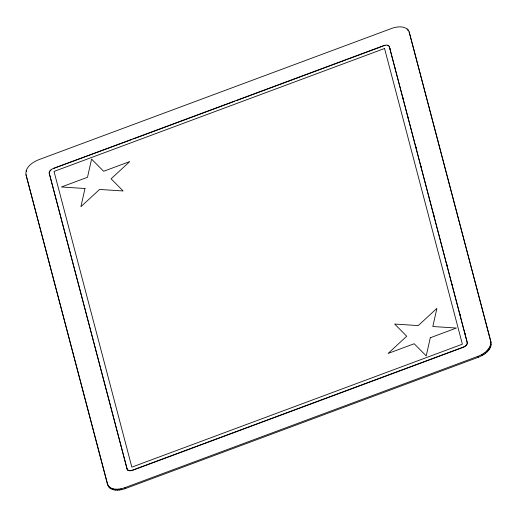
<?xml version="1.0" encoding="UTF-8"?>
<svg xmlns="http://www.w3.org/2000/svg" width="517" height="517" viewBox="0 0 517 517"><rect width="100%" height="100%" fill="white"/><g stroke="black" fill="none" stroke-linecap="round" stroke-linejoin="round"><path stroke-width="0.78" d="M409.587 32.952C407.383 25.314 397.508 26.193 391.679 28.429L38.626 159.759C32.629 162.17 25.016 167.153 25.966 174.591L107.413 484.048C109.61 491.661 119.498 490.833 125.321 488.571L478.374 357.241C484.371 354.83 491.984 349.847 491.034 342.409L409.193 32.041L491.034 342.409M107.413 484.048C110.134 490.866 119.382 489.683 124.927 487.654L477.979 356.323C483.977 353.919 491.589 348.93 490.639 341.491M53.251 168.516L383.788 45.561A5.125 3.005 -23.4 0 1 389.353 46.704L467.278 342.629A5.125 3.005 -23.4 0 1 463.258 347.34L132.714 470.296A5.125 3.005 -23.4 0 1 127.156 469.152L49.231 173.227A5.125 3.005 -23.4 0 1 53.251 168.516L132.009 139.487M133.522 138.924L234.88 101.216M236.392 100.653L346.067 59.856M347.579 59.293L383.129 46.071M49.231 173.227L127.059 468.919A5.125 3.005 -23.4 0 0 132.617 470.069L463.161 347.114A5.125 3.005 -23.4 0 0 467.174 342.403L389.353 46.704M408.049 29.844L408.443 30.755L407.118 28.939M383.788 45.561L383.885 45.793A5.125 3.005 -23.4 0 1 385.152 45.431M490.756 344.07L491.15 344.988M490.42 345.446L490.814 346.364M489.832 346.855L490.226 347.767M488.998 348.264L489.399 349.182M487.938 349.654L488.332 350.571M486.665 351.004L487.059 351.915M485.198 352.284L485.592 353.201M483.569 353.479L483.964 354.391M481.799 354.559L482.199 355.476M477.979 356.323L478.374 357.241M26.186 170.636L26.58 171.554M25.966 174.591L107.807 484.959M127.059 468.919L127.55 470.063M124.927 487.654L125.321 488.571M120.939 488.791L121.333 489.709M118.968 489.101L119.362 490.013M117.055 489.224L117.456 490.142M115.239 489.166L115.634 490.084M113.546 488.92L113.94 489.838M112.008 488.5L112.402 489.412M110.644 487.906L111.045 488.817M109.488 487.15L109.882 488.061M108.557 486.245L108.951 487.156M390.051 48.63L390.458 50.188M395.182 68.134L395.595 69.698M402.989 97.784L403.396 99.342M408.12 117.288L408.533 118.845M415.927 146.938L416.334 148.495M421.058 166.442L421.465 167.999M433.996 215.595L434.403 217.153M446.934 264.743L447.341 266.307M452.065 284.253L452.478 285.811M459.865 313.897L460.279 315.46M465.003 333.4L465.41 334.964M49.328 173.453A5.125 3.005 -23.4 0 1 49.289 172.639M49.587 171.754A5.125 3.005 -23.4 0 1 51.054 170.028M387.498 45.386A5.125 3.005 -23.4 0 1 389.45 46.937M84.988 188.511L80.917 206.684L99.561 189.455L123.143 190.973L111.09 178.804L129.735 161.575L103.633 171.282L91.58 159.113L87.502 177.286L61.407 186.992L84.988 188.511M430.306 337.75L426.234 355.922L414.175 343.747L388.073 353.46L406.724 336.231L394.665 324.056L418.247 325.581L436.897 308.352L432.819 326.518L456.408 328.043L430.306 337.75M384.558 48.488L54.02 171.444L131.848 467.142L462.385 344.186L384.558 48.488"/></g></svg>
